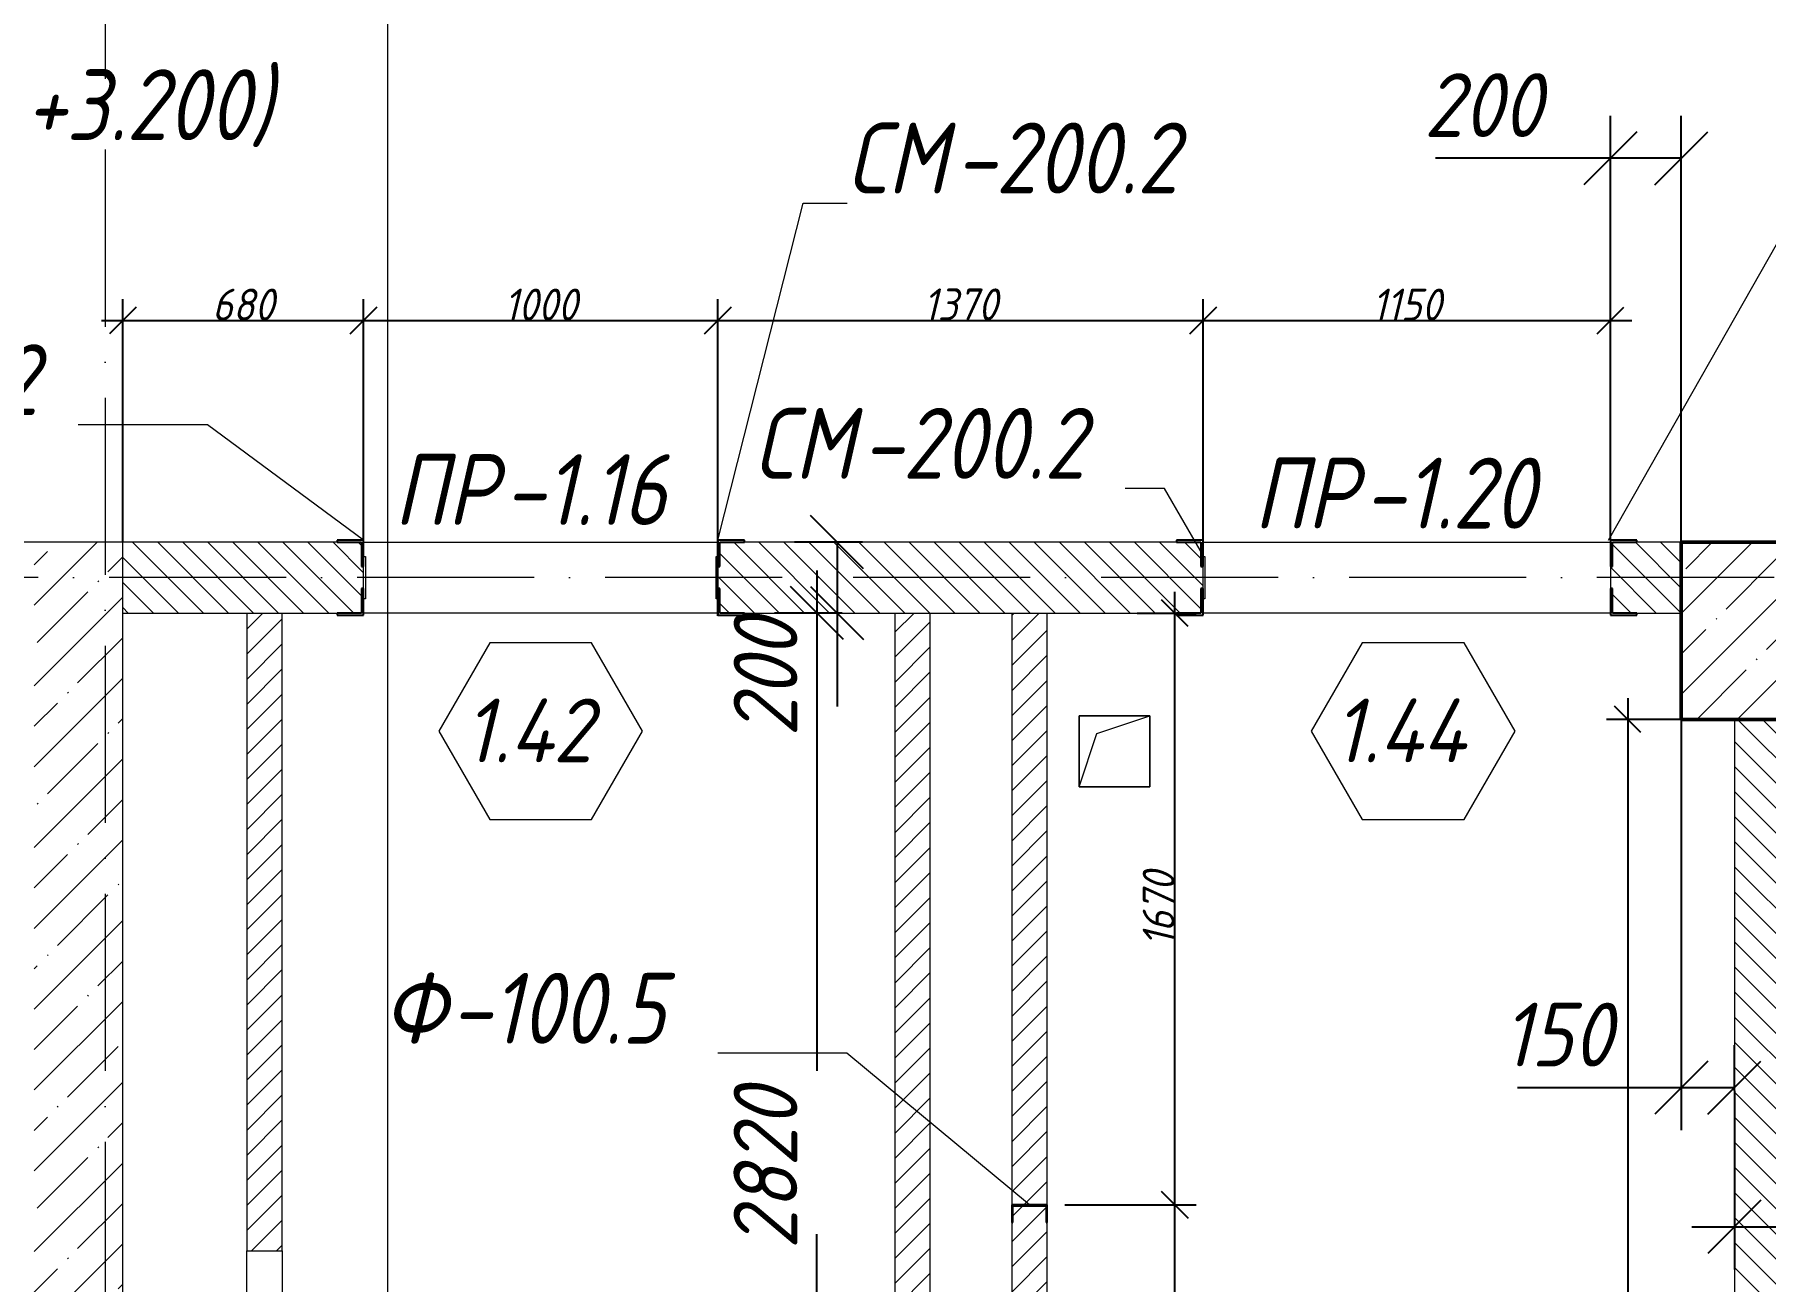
# Model space of a CAD drawing. Header units: millimetres. Extents: x -401725 to 250493, y 305116 to 802890.
# Drawn here: x -161949 to -157063, y 605811 to 609330 of the extents above; entities that cross this region are included whole.
import ezdxf

# ---------------------------------------------------------------- set-up
doc = ezdxf.new("R2010")
doc.units = ezdxf.units.MM
doc.linetypes.add('50_200_ШТРИХ_1Т_ш5_п1_п1_', pattern=[700, 500, -100, 0, -100])
for name, color, linetype, lineweight in [('A-____-____-DIMS', 7, 'Continuous', 9), ('A-DOOR-____-IDEN', 7, 'Continuous', 9), ('A-FLOR-____-OTLN', 7, 'Continuous', 9), ('A-GENM-____-IDEN', 7, 'Continuous', 9), ('A-GENM-____-MCUT', 7, 'Continuous', 25), ('A-GENM-____-OTLN', 7, 'Continuous', 9), ('A-GENM-____-OTLN-1', 7, 'Continuous', 25), ('A-WALL-____-MCUT-3', 7, 'Continuous', 9), ('A-WALL-FNSH-MCUT-1', 7, 'Continuous', 9), ('G-____-____-TEXT', 7, 'Continuous', 9), ('S-COLS-____-MCUT', 7, 'Continuous', 50), ('S-COLS-____-OTLN', 7, 'Continuous', 9), ('S-GRID-____-OTLN-1', 7, '50_200_ШТРИХ_1Т_ш5_п1_п1_', 9)]:
    doc.layers.add(name, color=color, linetype=linetype, lineweight=lineweight)
for name, color, linetype, lineweight, true_color in [('A-WALL-____-MCUT-4', 7, 'Continuous', 13, 0x000000), ('A-WALL-____-PATT-2', 7, 'Continuous', 9, 0x787878), ('A-WALL-____-PATT-3', 9, 'Continuous', 9, 0x808080), ('A-WALL-____-PATT-4', 9, 'Continuous', 9, 0x808080), ('I-WALL-____-OTLN-1', 7, 'Continuous', 9, 0x000000), ('I-WALL-____-OTLN-2', 7, 'Continuous', 9, 0x000000)]:
    doc.layers.add(name, color=color, linetype=linetype, lineweight=lineweight, true_color=true_color)
doc.styles.add('ISOCPEUR_I_10', font='isocpeui.ttf', dxfattribs={"width": 0.9, "height": 180})
doc.styles.add('ISOCPEUR_I_14', font='isocpeui.ttf', dxfattribs={"width": 0.9, "height": 180})
doc.styles.add('ISOCPEUR_I_2', font='isocpeui.ttf', dxfattribs={"width": 0.85, "height": 2.3})
doc.styles.add('ISOCPEUR_I_7', font='isocpeui.ttf', dxfattribs={"width": 0.9, "height": 90})
doc.dimstyles.new('ISO-1_8_0_9К_СРЕДНИЙ_Кладочные_2', dxfattribs={"dimscale": 304.8, "dimtxt": 89.638306, "dimasz": 0.246063, "dimexe": 0.19685, "dimexo": 0, "dimgap": 0, "dimtad": 1, "dimdec": 3, "dimrnd": 0.001, "dimdsep": 46, "dimtxsty": 'ISOCPEUR_I_7', "dimblk1": 'OBLIQUE', "dimblk2": 'OBLIQUE', "dimsah": 1, "dimcen": 0.09, "dimdle": 0.19685, "dimazin": 0, "dimtfac": 1, "dimtdec": 4, "dimtix": 1, "dimtmove": 1, "dimatfit": 3, "dimfxl": 1, "dimtvp": 1, "dimtolj": 1, "dimtzin": 0, "dimarcsym": 2})
doc.dimstyles.new('ISO-1_8_0_9К_СРЕДНИЙ_Кладочные_3', dxfattribs={"dimscale": 304.8, "dimtxt": 179.276612, "dimasz": 0.492126, "dimexe": 0.393701, "dimexo": 0, "dimgap": 0, "dimtad": 1, "dimdec": 3, "dimrnd": 0.001, "dimdsep": 46, "dimtxsty": 'ISOCPEUR_I_10', "dimblk1": 'OBLIQUE', "dimblk2": 'OBLIQUE', "dimsah": 1, "dimcen": 0.09, "dimdle": 0.393701, "dimazin": 0, "dimtfac": 1, "dimtdec": 4, "dimtix": 1, "dimtmove": 0, "dimatfit": 3, "dimfxl": 1, "dimtvp": 1, "dimtolj": 1, "dimtzin": 0, "dimarcsym": 2})
doc.dimstyles.new('ISO-1_8_0_9К_СРЕДНИЙ_Кладочные_4', dxfattribs={"dimscale": 304.8, "dimtxt": 179.276612, "dimasz": 0.492126, "dimexe": 0.393701, "dimexo": 0, "dimgap": 0, "dimtad": 1, "dimdec": 3, "dimrnd": 0.001, "dimdsep": 46, "dimtxsty": 'ISOCPEUR_I_10', "dimblk1": 'OBLIQUE', "dimblk2": 'OBLIQUE', "dimsah": 1, "dimcen": 0.09, "dimdle": 0.393701, "dimazin": 0, "dimtfac": 1, "dimtdec": 4, "dimtix": 1, "dimtmove": 1, "dimatfit": 3, "dimfxl": 1, "dimtvp": 1, "dimtolj": 1, "dimtzin": 0, "dimarcsym": 2})
pattern_1 = [(135, (-175000.736, 544716.51), (-35.35534, -35.35534), [])]
pattern_2 = [(45, (-175000.736, 544716.51), (-35.35534, 35.35534), [])]

# ---------------------------------------------------------------- blocks, each defined once
blk = doc.blocks.new('BSC_Колонна _Прямоугольная - 500х500-V44-АР1_Кладочный план 1 этажа в осях 1-64_Ю-ЯЯ')
at = {"layer": 'S-COLS-____-OTLN'}
h = blk.add_hatch(dxfattribs=at)
h.set_pattern_fill('FP_43', color=256, style=0, pattern_type=2)
h.set_pattern_definition([(45, (-17950, -62931.04), (-114.04925, 114.04925), []), (45, (-17835.95, -62931.04), (-114.04925, 114.04925), [201.613, -40.323, 3.353, -36.97])])
h.paths.add_polyline_path([(-250, -250), (250, -250), (250, 250), (-250, 250)], flags=0)
at = {"layer": 'S-COLS-____-MCUT'}
for p, q in [((250, 250), (-250, 250)), ((-250, 250), (-250, -250)), ((250, -250), (250, 250)), ((-250, -250), (250, -250))]:
    blk.add_line(p, q, dxfattribs=at)
blk = doc.blocks.new('Фахверк_СКБ_Уголок - 200_4010_1-27904659-АР1_Кладочный план 1 этажа в осях 1-64_Ю-ЯЯ')
at = {"layer": 'A-GENM-____-MCUT'}
for p, q in [((125, 156), (50, 156)), ((50, 156), (50, 150)), ((50, 150), (119, 150)), ((119, 150), (119, 81)), ((125, 81), (125, 156)), ((119, 81), (125, 81)), ((125, 19), (119, 19)), ((119, 19), (119, -50)), ((125, -56), (125, 19)), ((119, -50), (50, -50)), ((50, -50), (50, -56)), ((50, -56), (125, -56))]:
    blk.add_line(p, q, dxfattribs=at)
blk = doc.blocks.new('154_Фахверк_СКБ_Швеллер - Тип_100_4010-27789772-АР1_Кладочный план 1 этажа в осях 1-64_Ю-ЯЯ')
at = {"layer": 'A-GENM-____-MCUT'}
for p, q in [((175, 50), (125, 50)), ((125, 50), (125, -50)), ((175, 47), (175, 50)), ((128, 47), (175, 47)), ((128, -47), (128, 47)), ((175, -47), (128, -47)), ((175, -50), (175, -47)), ((125, -50), (175, -50))]:
    blk.add_line(p, q, dxfattribs=at)
blk = doc.blocks.new('154_Стойка_СКБ_Уголок - СМ-2230_200-28216496-АР1_Кладочный план 1 этажа в осях 1-64_Ю-ЯЯ')
at = {"layer": 'A-GENM-____-MCUT'}
for p, q in [((125, 156), (125, 81)), ((200, 156), (125, 156)), ((131, 81), (131, 150)), ((131, 150), (200, 150)), ((200, 150), (200, 156)), ((125, 81), (131, 81)), ((131, 19), (125, 19)), ((125, 19), (125, -56)), ((131, -50), (131, 19)), ((125, -56), (200, -56)), ((200, -50), (131, -50)), ((200, -56), (200, -50))]:
    blk.add_line(p, q, dxfattribs=at)
blk = doc.blocks.new('Стойка_Влож_Полоса боковая - Полоса-28213942-АР1_Кладочный план 1 этажа в осях 1-64_Ю-ЯЯ')
at = {"layer": 'A-GENM-____-OTLN'}
for p, q in [((-5, 60), (0, 60)), ((-5, -60), (-5, 60)), ((0, 31), (0, -31)), ((0, -60), (-5, -60))]:
    blk.add_line(p, q, dxfattribs=at)
blk = doc.blocks.new('AR_Отверстие прямоугольное _в плите_ - AR_Отверстие прямоугольное _в плите_-30459597-АР1_Кладочный план 1 этажа в осях 1-64_Ю-ЯЯ')
at = {"layer": 'A-GENM-____-OTLN'}
for p, q in [((100, 100), (-100, 100)), ((-100, 100), (-100, -100)), ((-50, 50), (100, 100)), ((100, -100), (100, 100)), ((-100, -100), (-50, 50)), ((-100, -100), (100, -100))]:
    blk.add_line(p, q, dxfattribs=at)
blk = doc.blocks.new('Марка проема - марка проема-27336095-АР1_Кладочный план 1 этажа в осях 1-64_Ю-ЯЯ')
at = {"layer": 'A-DOOR-____-IDEN'}
for p, q in [((-1.439, 0.159), (-2.877, -2.333)), ((1.439, 0.159), (-1.439, 0.159)), ((2.877, -2.333), (1.439, 0.159)), ((-2.877, -2.333), (-1.439, -4.825)), ((1.439, -4.825), (2.877, -2.333)), ((-1.439, -4.825), (1.439, -4.825))]:
    blk.add_line(p, q, dxfattribs=at)
blk = doc.blocks.new('_Oblique')
at = {"color": 0, "linetype": 'ByBlock', "lineweight": -2}
blk.add_line((-0.5, -0.5), (0.5, 0.5), dxfattribs=at)
blk = doc.blocks.new('*D12339')
at = {"layer": 'A-____-____-DIMS', "color": 0, "lineweight": -2, "transparency": 16777216}
for p, q in [((-161700.7, 607897.6), (-161700.7, 608583.2)), ((-161020.7, 607903.6), (-161020.7, 608583.2)), ((-161760.7, 608523.2), (-160960.7, 608523.2))]:
    blk.add_line(p, q, dxfattribs=at)
at = {"layer": 'Defpoints', "color": 0, "transparency": 16777216}
for p in [(-161020.7, 608523.2), (-161700.7, 607897.6), (-161020.7, 607903.6)]:
    blk.add_point(p, dxfattribs=at)
at = {"layer": 'A-____-____-DIMS', "color": 0, "lineweight": -2, "transparency": 16777216, "xscale": 75, "yscale": 75, "zscale": 75, "rotation": 180}
blk.add_blockref('_Oblique', (-161700.7, 608523.2), dxfattribs=at)
at = {"layer": 'A-____-____-DIMS', "color": 0, "lineweight": -2, "transparency": 16777216, "xscale": 75, "yscale": 75, "zscale": 75}
blk.add_blockref('_Oblique', (-161020.7, 608523.2), dxfattribs=at)
at = {"layer": 'A-____-____-DIMS', "color": 0, "transparency": 16777216, "insert": (-161360.7, 608568.2), "char_height": 90, "width": 409.578, "attachment_point": 5, "style": 'ISOCPEUR_I_7'}
blk.add_mtext('\\A1;680', dxfattribs=at)
blk = doc.blocks.new('*D12340')
at = {"layer": 'A-____-____-DIMS', "color": 0, "lineweight": -2, "transparency": 16777216}
for p, q in [((-161020.7, 607903.6), (-161020.7, 608583.2)), ((-160020.7, 607689.6), (-160020.7, 608583.2)), ((-161080.7, 608523.2), (-159960.7, 608523.2))]:
    blk.add_line(p, q, dxfattribs=at)
at = {"layer": 'Defpoints', "color": 0, "transparency": 16777216}
for p in [(-160020.7, 608523.2), (-161020.7, 607903.6), (-160020.7, 607689.6)]:
    blk.add_point(p, dxfattribs=at)
at = {"layer": 'A-____-____-DIMS', "color": 0, "lineweight": -2, "transparency": 16777216, "xscale": 75, "yscale": 75, "zscale": 75, "rotation": 180}
blk.add_blockref('_Oblique', (-161020.7, 608523.2), dxfattribs=at)
at = {"layer": 'A-____-____-DIMS', "color": 0, "lineweight": -2, "transparency": 16777216, "xscale": 75, "yscale": 75, "zscale": 75}
blk.add_blockref('_Oblique', (-160020.7, 608523.2), dxfattribs=at)
at = {"layer": 'A-____-____-DIMS', "color": 0, "transparency": 16777216, "insert": (-160520.7, 608568.2), "char_height": 90, "width": 504.733, "attachment_point": 5, "style": 'ISOCPEUR_I_7'}
blk.add_mtext('\\A1;1000', dxfattribs=at)
blk = doc.blocks.new('*D12341')
at = {"layer": 'A-____-____-DIMS', "color": 0, "lineweight": -2, "transparency": 16777216}
for p, q in [((-160020.7, 607689.6), (-160020.7, 608583.2)), ((-158650.7, 607903.6), (-158650.7, 608583.2)), ((-160080.7, 608523.2), (-158590.7, 608523.2))]:
    blk.add_line(p, q, dxfattribs=at)
at = {"layer": 'Defpoints', "color": 0, "transparency": 16777216}
for p in [(-158650.7, 608523.2), (-158650.7, 607903.6), (-160020.7, 607689.6)]:
    blk.add_point(p, dxfattribs=at)
at = {"layer": 'A-____-____-DIMS', "color": 0, "lineweight": -2, "transparency": 16777216, "xscale": 75, "yscale": 75, "zscale": 75, "rotation": 180}
blk.add_blockref('_Oblique', (-160020.7, 608523.2), dxfattribs=at)
at = {"layer": 'A-____-____-DIMS', "color": 0, "lineweight": -2, "transparency": 16777216, "xscale": 75, "yscale": 75, "zscale": 75}
blk.add_blockref('_Oblique', (-158650.7, 608523.2), dxfattribs=at)
at = {"layer": 'A-____-____-DIMS', "color": 0, "transparency": 16777216, "insert": (-159335.7, 608568.8), "char_height": 90, "width": 504.733, "attachment_point": 5, "style": 'ISOCPEUR_I_7'}
blk.add_mtext('\\A1;1370', dxfattribs=at)
blk = doc.blocks.new('*D12342')
at = {"layer": 'A-____-____-DIMS', "color": 0, "lineweight": -2, "transparency": 16777216}
for p, q in [((-158650.7, 607903.6), (-158650.7, 608583.2)), ((-157500.7, 607903.6), (-157500.7, 608583.2)), ((-158710.7, 608523.2), (-157440.7, 608523.2))]:
    blk.add_line(p, q, dxfattribs=at)
at = {"layer": 'Defpoints', "color": 0, "transparency": 16777216}
for p in [(-157500.7, 608523.2), (-158650.7, 607903.6), (-157500.7, 607903.6)]:
    blk.add_point(p, dxfattribs=at)
at = {"layer": 'A-____-____-DIMS', "color": 0, "lineweight": -2, "transparency": 16777216, "xscale": 75, "yscale": 75, "zscale": 75, "rotation": 180}
blk.add_blockref('_Oblique', (-158650.7, 608523.2), dxfattribs=at)
at = {"layer": 'A-____-____-DIMS', "color": 0, "lineweight": -2, "transparency": 16777216, "xscale": 75, "yscale": 75, "zscale": 75}
blk.add_blockref('_Oblique', (-157500.7, 608523.2), dxfattribs=at)
at = {"layer": 'A-____-____-DIMS', "color": 0, "transparency": 16777216, "insert": (-158075.7, 608568.2), "char_height": 90, "width": 463.361, "attachment_point": 5, "style": 'ISOCPEUR_I_7'}
blk.add_mtext('\\A1;1150', dxfattribs=at)
blk = doc.blocks.new('*D12343')
at = {"layer": 'A-____-____-DIMS', "color": 0, "lineweight": -2, "transparency": 16777216}
for p, q in [((-157500.7, 607903.6), (-157500.7, 609101.2)), ((-157300.7, 607897.6), (-157300.7, 609101.2)), ((-157500.7, 608981.2), (-157994.9, 608981.2)), ((-157300.7, 608981.2), (-157620.7, 608981.2))]:
    blk.add_line(p, q, dxfattribs=at)
at = {"layer": 'Defpoints', "color": 0, "transparency": 16777216}
for p in [(-157300.7, 608981.2), (-157500.7, 607903.6), (-157300.7, 607897.6)]:
    blk.add_point(p, dxfattribs=at)
at = {"layer": 'A-____-____-DIMS', "color": 0, "lineweight": -2, "transparency": 16777216, "xscale": 150, "yscale": 150, "zscale": 150, "rotation": 180}
blk.add_blockref('_Oblique', (-157500.7, 608981.2), dxfattribs=at)
at = {"layer": 'A-____-____-DIMS', "color": 0, "lineweight": -2, "transparency": 16777216, "xscale": 150, "yscale": 150, "zscale": 150}
blk.add_blockref('_Oblique', (-157300.7, 608981.2), dxfattribs=at)
at = {"layer": 'A-____-____-DIMS', "color": 0, "transparency": 16777216, "insert": (-158027.6, 609221.2), "char_height": 180, "width": 409.578, "attachment_point": 1, "line_spacing_factor": 1.149209, "style": 'ISOCPEUR_I_10'}
blk.add_mtext('\\A1;200', dxfattribs=at)
blk = doc.blocks.new('*D12344')
at = {"layer": 'A-____-____-DIMS', "color": 0, "lineweight": -2, "transparency": 16777216}
for p, q in [((-157451.9, 607457.6), (-157451.9, 603837.6)), ((-157150.7, 607397.6), (-157511.9, 607397.6)), ((-157156.7, 603897.6), (-157511.9, 603897.6))]:
    blk.add_line(p, q, dxfattribs=at)
at = {"layer": 'Defpoints', "color": 0, "transparency": 16777216}
for p in [(-157150.7, 607397.6), (-157451.9, 603897.6), (-157156.7, 603897.6)]:
    blk.add_point(p, dxfattribs=at)
at = {"layer": 'A-____-____-DIMS', "color": 0, "lineweight": -2, "transparency": 16777216, "xscale": 75, "yscale": 75, "zscale": 75}
for p, rotation in [((-157451.9, 607397.6), 90), ((-157451.9, 603897.6), 270)]:
    blk.add_blockref('_Oblique', p, dxfattribs=dict(at, rotation=rotation))
at = {"layer": 'A-____-____-DIMS', "color": 0, "transparency": 16777216, "insert": (-157496.9, 605647.6), "char_height": 90, "width": 546.104, "attachment_point": 5, "rotation": 90, "style": 'ISOCPEUR_I_7'}
blk.add_mtext('\\A1;3500', dxfattribs=at)
blk = doc.blocks.new('*D12469')
at = {"layer": 'A-____-____-DIMS', "color": 0, "lineweight": -2, "transparency": 16777216}
for p, q in [((-157300.7, 607397.6), (-157300.7, 606237.9)), ((-157150.7, 606348.8), (-157150.7, 606477.9)), ((-157300.7, 606357.9), (-157762.8, 606357.9)), ((-157150.7, 606357.9), (-157420.7, 606357.9))]:
    blk.add_line(p, q, dxfattribs=at)
at = {"layer": 'Defpoints', "color": 0, "transparency": 16777216}
for p in [(-157300.7, 607397.6), (-157150.7, 606357.9), (-157150.7, 606348.8)]:
    blk.add_point(p, dxfattribs=at)
at = {"layer": 'A-____-____-DIMS', "color": 0, "lineweight": -2, "transparency": 16777216, "xscale": 150, "yscale": 150, "zscale": 150, "rotation": 180}
blk.add_blockref('_Oblique', (-157300.7, 606357.9), dxfattribs=at)
at = {"layer": 'A-____-____-DIMS', "color": 0, "lineweight": -2, "transparency": 16777216, "xscale": 150, "yscale": 150, "zscale": 150}
blk.add_blockref('_Oblique', (-157150.7, 606357.9), dxfattribs=at)
at = {"layer": 'A-____-____-DIMS', "color": 0, "transparency": 16777216, "insert": (-157806.6, 606597.9), "char_height": 180, "width": 368.207, "attachment_point": 1, "line_spacing_factor": 1.149209, "style": 'ISOCPEUR_I_10'}
blk.add_mtext('\\A1;150', dxfattribs=at)
blk = doc.blocks.new('*D12470')
at = {"layer": 'A-____-____-DIMS', "color": 0, "lineweight": -2, "transparency": 16777216}
for p, q in [((-157150.7, 606348.8), (-157150.7, 605845.2)), ((-156950.7, 606348.8), (-156950.7, 605845.2)), ((-157270.7, 605965.2), (-156950.7, 605965.2)), ((-156950.7, 605965.2), (-156436.8, 605965.2))]:
    blk.add_line(p, q, dxfattribs=at)
at = {"layer": 'Defpoints', "color": 0, "transparency": 16777216}
for p in [(-157150.7, 606348.8), (-156950.7, 606348.8), (-156950.7, 605965.2)]:
    blk.add_point(p, dxfattribs=at)
at = {"layer": 'A-____-____-DIMS', "color": 0, "lineweight": -2, "transparency": 16777216, "xscale": 150, "yscale": 150, "zscale": 150, "rotation": 180}
blk.add_blockref('_Oblique', (-157150.7, 605965.2), dxfattribs=at)
at = {"layer": 'A-____-____-DIMS', "color": 0, "lineweight": -2, "transparency": 16777216, "xscale": 150, "yscale": 150, "zscale": 150}
blk.add_blockref('_Oblique', (-156950.7, 605965.2), dxfattribs=at)
at = {"layer": 'A-____-____-DIMS', "color": 0, "transparency": 16777216, "insert": (-156813.6, 606205.2), "char_height": 180, "width": 409.578, "attachment_point": 1, "line_spacing_factor": 1.149209, "style": 'ISOCPEUR_I_10'}
blk.add_mtext('\\A1;200', dxfattribs=at)
blk = doc.blocks.new('*D12486')
at = {"layer": 'A-____-____-DIMS', "color": 0, "lineweight": -2, "transparency": 16777216}
for p, q in [((-159740.9, 607817.6), (-159740.9, 606405.9)), ((-159670, 607697.6), (-159860.9, 607697.6)), ((-159740.9, 604757.6), (-159740.9, 605944.3)), ((-159847, 604877.6), (-159620.9, 604877.6))]:
    blk.add_line(p, q, dxfattribs=at)
at = {"layer": 'Defpoints', "color": 0, "transparency": 16777216}
for p in [(-159740.9, 607697.6), (-159670, 607697.6), (-159847, 604877.6)]:
    blk.add_point(p, dxfattribs=at)
at = {"layer": 'A-____-____-DIMS', "color": 0, "lineweight": -2, "transparency": 16777216, "xscale": 150, "yscale": 150, "zscale": 150}
for p, rotation in [((-159740.9, 607697.6), 90), ((-159740.9, 604877.6), 270)]:
    blk.add_blockref('_Oblique', p, dxfattribs=dict(at, rotation=rotation))
at = {"layer": 'A-____-____-DIMS', "color": 0, "transparency": 16777216, "insert": (-159976.1, 605902), "char_height": 180, "width": 546.104, "attachment_point": 1, "rotation": 90, "line_spacing_factor": 1.149209, "style": 'ISOCPEUR_I_10'}
blk.add_mtext('\\A1;2820', dxfattribs=at)
blk = doc.blocks.new('*D12487')
at = {"layer": 'A-____-____-DIMS', "color": 0, "lineweight": -2, "transparency": 16777216}
for p, q in [((-159611.8, 607897.6), (-159804, 607897.6)), ((-159684, 607897.6), (-159684, 607577.6)), ((-159670, 607697.6), (-159804, 607697.6)), ((-159684, 607697.6), (-159684, 607433.5))]:
    blk.add_line(p, q, dxfattribs=at)
at = {"layer": 'Defpoints', "color": 0, "transparency": 16777216}
for p in [(-159684, 607897.6), (-159611.8, 607897.6), (-159670, 607697.6)]:
    blk.add_point(p, dxfattribs=at)
at = {"layer": 'A-____-____-DIMS', "color": 0, "lineweight": -2, "transparency": 16777216, "xscale": 150, "yscale": 150, "zscale": 150}
for p, rotation in [((-159684, 607897.6), 90), ((-159684, 607697.6), 270)]:
    blk.add_blockref('_Oblique', p, dxfattribs=dict(at, rotation=rotation))
at = {"layer": 'A-____-____-DIMS', "color": 0, "transparency": 16777216, "insert": (-159976.1, 607348.7), "char_height": 180, "width": 409.578, "attachment_point": 1, "rotation": 90, "line_spacing_factor": 1.149209, "style": 'ISOCPEUR_I_10'}
blk.add_mtext('\\A1;200', dxfattribs=at)
blk = doc.blocks.new('*D12489')
at = {"layer": 'A-____-____-DIMS', "color": 0, "lineweight": -2, "transparency": 16777216}
for p, q in [((-158730.5, 604367.6), (-158730.5, 606087.6)), ((-159040.7, 606027.6), (-158670.5, 606027.6)), ((-158836.5, 604427.6), (-158670.5, 604427.6))]:
    blk.add_line(p, q, dxfattribs=at)
at = {"layer": 'Defpoints', "color": 0, "transparency": 16777216}
for p in [(-159040.7, 606027.6), (-158730.5, 606027.6), (-158836.5, 604427.6)]:
    blk.add_point(p, dxfattribs=at)
at = {"layer": 'A-____-____-DIMS', "color": 0, "lineweight": -2, "transparency": 16777216, "xscale": 75, "yscale": 75, "zscale": 75}
for p, rotation in [((-158730.5, 606027.6), 90), ((-158730.5, 604427.6), 270)]:
    blk.add_blockref('_Oblique', p, dxfattribs=dict(at, rotation=rotation))
at = {"layer": 'A-____-____-DIMS', "color": 0, "transparency": 16777216, "insert": (-158775.5, 605227.6), "char_height": 90, "width": 504.733, "attachment_point": 5, "rotation": 90, "style": 'ISOCPEUR_I_7'}
blk.add_mtext('\\A1;1600', dxfattribs=at)
blk = doc.blocks.new('*D12490')
at = {"layer": 'A-____-____-DIMS', "color": 0, "lineweight": -2, "transparency": 16777216}
for p, q in [((-158730.5, 605967.6), (-158730.5, 607757.6)), ((-158836.5, 607697.6), (-158670.5, 607697.6)), ((-159040.7, 606027.6), (-158670.5, 606027.6))]:
    blk.add_line(p, q, dxfattribs=at)
at = {"layer": 'Defpoints', "color": 0, "transparency": 16777216}
for p in [(-158836.5, 607697.6), (-158730.5, 607697.6), (-159040.7, 606027.6)]:
    blk.add_point(p, dxfattribs=at)
at = {"layer": 'A-____-____-DIMS', "color": 0, "lineweight": -2, "transparency": 16777216, "xscale": 75, "yscale": 75, "zscale": 75}
for p, rotation in [((-158730.5, 607697.6), 90), ((-158730.5, 606027.6), 270)]:
    blk.add_blockref('_Oblique', p, dxfattribs=dict(at, rotation=rotation))
at = {"layer": 'A-____-____-DIMS', "color": 0, "transparency": 16777216, "insert": (-158776.1, 606862.6), "char_height": 90, "width": 504.733, "attachment_point": 5, "rotation": 90, "style": 'ISOCPEUR_I_7'}
blk.add_mtext('\\A1;1670', dxfattribs=at)

msp = doc.modelspace()

# ---------------------------------------------------------------- hatches: boundary and pattern name
at = {"layer": 'A-WALL-____-PATT-2'}
h = msp.add_hatch(dxfattribs=at)
h.set_pattern_fill('FP_2', color=256, style=0, pattern_type=2)
h.set_pattern_definition([(45, (-175000.74, 544716.51), (-114.04925, 114.04925), []), (45, (-174886.69, 544716.51), (-114.04925, 114.04925), [201.612, -40.322, 3.353, -36.97])])
h.paths.add_polyline_path([(-161700.7357, 600397.5526), (-161700.7357, 607897.5526), (-161950.7357, 607897.5526), (-161950.7357, 600397.5526)], flags=0)
at = {"layer": 'A-WALL-____-PATT-3'}
h = msp.add_hatch(dxfattribs=at)
h.set_pattern_fill('FP_6', color=256, style=0, pattern_type=2)
h.set_pattern_definition(pattern_1)
h.paths.add_polyline_path([(-158725.7357, 607697.5526), (-158656.7357, 607697.5526), (-158656.7357, 607766.5526), (-158650.7357, 607766.5526), (-158650.7357, 607828.5526), (-158656.7357, 607828.5526), (-158656.7357, 607897.5526), (-160014.7357, 607897.5526), (-160014.7357, 607828.5526), (-160020.7357, 607828.5526), (-160020.7357, 607766.5526), (-160014.7357, 607766.5526), (-160014.7357, 607697.5526), (-159108.1003, 607697.5526)], flags=0)
h.paths.add_polyline_path([(-157300.7357, 607697.5526), (-157300.7357, 607897.5526), (-157494.7357, 607897.5526), (-157494.7357, 607828.5526), (-157500.7357, 607828.5526), (-157500.7357, 607766.5526), (-157494.7357, 607766.5526), (-157494.7357, 607697.5526), (-157340.636, 607697.5526)], flags=0)
h.paths.add_polyline_path([(-161026.7357, 607697.5526), (-161026.7357, 607766.5526), (-161020.7357, 607766.5526), (-161020.7357, 607828.5526), (-161026.7357, 607828.5526), (-161026.7357, 607897.5526), (-161700.7357, 607897.5526), (-161700.7357, 607697.5526), (-161095.7357, 607697.5526)], flags=0)
h = msp.add_hatch(dxfattribs=at)
h.set_pattern_fill('FP_6', color=256, style=0, pattern_type=2)
h.set_pattern_definition(pattern_1)
h.paths.add_polyline_path([(-156950.7357, 600397.5526), (-156950.7357, 603897.5526), (-157019.7357, 603897.5526), (-157019.7357, 603903.5526), (-156950.7357, 603903.5526), (-156950.7357, 607397.5526), (-157150.7357, 607397.5526), (-157150.7357, 603903.5526), (-157081.7357, 603903.5526), (-157081.7357, 603897.5526), (-157150.7357, 603897.5526), (-157150.7357, 600397.5526)], flags=0)
at = {"layer": 'A-WALL-____-PATT-4'}
h = msp.add_hatch(dxfattribs=at)
h.set_pattern_fill('FP_5', color=256, style=0, pattern_type=2)
h.set_pattern_definition(pattern_2)
h.paths.add_polyline_path([(-161250.7357, 600147.5526), (-161250.7357, 602097.5526), (-161253.7357, 602097.5526), (-161253.7357, 602144.5526), (-161347.7357, 602144.5526), (-161347.7357, 602097.5526), (-161350.7357, 602097.5526), (-161350.7357, 600147.5526)], flags=0)
h.paths.add_polyline_path([(-161350.7357, 602147.5526), (-161250.7357, 602147.5526), (-161250.7357, 605397.5526), (-161350.7357, 605397.5526), (-161350.7357, 603555.9544)], flags=0)
h.paths.add_polyline_path([(-161350.7357, 605897.5526), (-161250.7357, 605897.5526), (-161250.7357, 607697.5526), (-161350.7357, 607697.5526), (-161350.7357, 606784.9246)], flags=0)
h = msp.add_hatch(dxfattribs=at)
h.set_pattern_fill('FP_5', color=256, style=0, pattern_type=2)
h.set_pattern_definition(pattern_2)
h.paths.add_polyline_path([(-159520.7357, 604877.5526), (-159420.7357, 604877.5526), (-159420.7357, 607697.5526), (-159520.7357, 607697.5526), (-159520.7357, 605170.4395)], flags=0)
h = msp.add_hatch(dxfattribs=at)
h.set_pattern_fill('FP_5', color=256, style=0, pattern_type=2)
h.set_pattern_definition(pattern_2)
h.paths.add_polyline_path([(-159108.1003, 604427.5526), (-159090.7357, 604427.5526), (-159090.7357, 605977.5526), (-159093.7357, 605977.5526), (-159093.7357, 606024.5526), (-159187.7357, 606024.5526), (-159187.7357, 605977.5526), (-159190.7357, 605977.5526), (-159190.7357, 604427.5526)], flags=0)
h.paths.add_polyline_path([(-159187.7357, 606027.5526), (-159090.7357, 606027.5526), (-159090.7357, 607697.5526), (-159190.7357, 607697.5526), (-159190.7357, 606027.5526)], flags=0)

# ---------------------------------------------------------------- linework, layer by layer
at = {"layer": 'A-FLOR-____-OTLN'}
for p, q in [((-159000.7357, 607407.5526), (-158800.7357, 607407.5526)), ((-159000.7357, 607207.5526), (-159000.7357, 607407.5526)), ((-158800.7357, 607407.5526), (-158800.7357, 607207.5526)), ((-158800.7357, 607207.5526), (-159000.7357, 607207.5526))]:
    msp.add_line(p, q, dxfattribs=at)
at = {"layer": 'A-GENM-____-IDEN'}
for p, q in [((-160020.7357, 607903.5526), (-159779.2965, 608854.8339)), ((-159779.2965, 608854.8339), (-159655.8769, 608854.8339)), ((-157505.7357, 607903.5526), (-156957.8444, 608868.7592)), ((-161460.9178, 608229.1869), (-161826.0999, 608229.1869)), ((-161020.7357, 607903.5526), (-161460.9178, 608229.1869)), ((-158759.3366, 608049.5624), (-158870.4374, 608049.5624)), ((-158648.2357, 607857.5526), (-158759.3366, 608049.5624)), ((-159656.5068, 606455.0705), (-160020.7357, 606455.0705)), ((-159140.7357, 606027.5526), (-159656.5068, 606455.0705))]:
    msp.add_line(p, q, dxfattribs=at)
at = {"layer": 'A-WALL-____-MCUT-3'}
for p, q in [((-161700.7357, 607897.5526), (-162150.7357, 607897.5526)), ((-161700.7357, 600397.5526), (-161700.7357, 607897.5526))]:
    msp.add_line(p, q, dxfattribs=at)
at = {"layer": 'A-WALL-____-MCUT-4'}
for p, q in [((-161095.7357, 607897.5526), (-161700.7357, 607897.5526)), ((-158725.7357, 607897.5526), (-159945.7357, 607897.5526)), ((-157300.7357, 607897.5526), (-157425.7357, 607897.5526)), ((-157500.7357, 607828.5526), (-157500.7357, 607766.5526)), ((-161700.7357, 607697.5526), (-161095.7357, 607697.5526)), ((-159945.7357, 607697.5526), (-158725.7357, 607697.5526)), ((-157425.7357, 607697.5526), (-157300.7357, 607697.5526)), ((-157150.7357, 607397.5526), (-157150.7357, 603972.5526))]:
    msp.add_line(p, q, dxfattribs=at)
at = {"layer": 'A-WALL-FNSH-MCUT-1'}
for p, q in [((-161350.7357, 607697.5526), (-161350.7357, 605897.5526)), ((-161250.7357, 605897.5526), (-161250.7357, 607697.5526)), ((-159520.7357, 607697.5526), (-159520.7357, 604877.5526)), ((-159420.7357, 604777.5526), (-159420.7357, 607697.5526)), ((-159190.7357, 607697.5526), (-159190.7357, 606027.5526)), ((-159090.7357, 606027.5526), (-159090.7357, 607697.5526)), ((-159190.7357, 605977.5526), (-159190.7357, 604427.5526)), ((-159090.7357, 604427.5526), (-159090.7357, 605977.5526)), ((-161350.7357, 605897.5526), (-161250.7357, 605897.5526))]:
    msp.add_line(p, q, dxfattribs=at)
at = {"layer": 'G-____-____-TEXT'}
msp.add_line((-160952.0134, 604673.932), (-160952.0134, 609739.7906), dxfattribs=at)
at = {"layer": 'I-WALL-____-OTLN-1'}
for p, q in [((-161020.7357, 607897.5526), (-160020.7357, 607897.5526)), ((-158650.7357, 607897.5526), (-157500.7357, 607897.5526)), ((-160020.7357, 607697.5526), (-161020.7357, 607697.5526)), ((-157500.7357, 607697.5526), (-158650.7357, 607697.5526))]:
    msp.add_line(p, q, dxfattribs=at)
at = {"layer": 'I-WALL-____-OTLN-2'}
for p, q in [((-161350.7357, 605397.5526), (-161350.7357, 605897.5526)), ((-161250.7357, 605897.5526), (-161250.7357, 605397.5526))]:
    msp.add_line(p, q, dxfattribs=at)
at = {"layer": 'S-GRID-____-OTLN-1'}
for p, q in [((-161750.7357, 635609.362), (-161750.7357, 597608.0984)), ((-70926.3291, 607797.5526), (-179669.5059, 607797.5526))]:
    msp.add_line(p, q, dxfattribs=at)

# ---------------------------------------------------------------- block references
at = {"layer": 'A-DOOR-____-IDEN', "xscale": 99.99999999999993, "yscale": 99.99999999999993, "zscale": 99.99999999999993}
for p in [(-160520.7357, 607597.5526), (-158057.4973, 607597.5526)]:
    msp.add_blockref('Марка проема - марка проема-27336095-АР1_Кладочный план 1 этажа в осях 1-64_Ю-ЯЯ', p, dxfattribs=at)
at = {"layer": 'A-GENM-____-OTLN', "rotation": 180}
for p in [(-161020.7357, 607797.5526), (-158650.7357, 607797.5526)]:
    msp.add_blockref('Стойка_Влож_Полоса боковая - Полоса-28213942-АР1_Кладочный план 1 этажа в осях 1-64_Ю-ЯЯ', p, dxfattribs=at)
at = {"layer": 'A-GENM-____-OTLN'}
for name, p in [('Стойка_Влож_Полоса боковая - Полоса-28213942-АР1_Кладочный план 1 этажа в осях 1-64_Ю-ЯЯ', (-160020.7357, 607797.5526)), ('AR_Отверстие прямоугольное _в плите_ - AR_Отверстие прямоугольное _в плите_-30459597-АР1_Кладочный план 1 этажа в осях 1-64_Ю-ЯЯ', (-158900.7357, 607307.5526))]:
    msp.add_blockref(name, p, dxfattribs=at)
at = {"layer": 'A-GENM-____-OTLN-1'}
for name, p, rotation in [('154_Стойка_СКБ_Уголок - СМ-2230_200-28216496-АР1_Кладочный план 1 этажа в осях 1-64_Ю-ЯЯ', (-160895.7357, 607847.5526), 180), ('154_Стойка_СКБ_Уголок - СМ-2230_200-28216496-АР1_Кладочный план 1 этажа в осях 1-64_Ю-ЯЯ', (-158525.7357, 607847.5526), 180), ('Фахверк_СКБ_Уголок - 200_4010_1-27904659-АР1_Кладочный план 1 этажа в осях 1-64_Ю-ЯЯ', (-157375.7357, 607847.5526), 180), ('154_Фахверк_СКБ_Швеллер - Тип_100_4010-27789772-АР1_Кладочный план 1 этажа в осях 1-64_Ю-ЯЯ', (-159140.7357, 606152.5526), 270.0000000000001)]:
    msp.add_blockref(name, p, dxfattribs=dict(at, rotation=rotation))
msp.add_blockref('154_Стойка_СКБ_Уголок - СМ-2230_200-28216496-АР1_Кладочный план 1 этажа в осях 1-64_Ю-ЯЯ', (-160145.7357, 607747.5526), dxfattribs=at)
at = {"layer": 'S-COLS-____-OTLN'}
msp.add_blockref('BSC_Колонна _Прямоугольная - 500х500-V44-АР1_Кладочный план 1 этажа в осях 1-64_Ю-ЯЯ', (-157050.7357, 607647.5526), dxfattribs=at)

# ---------------------------------------------------------------- texts
at = {"layer": 'A-DOOR-____-IDEN', "attachment_point": 1}
for s, insert, char_height, width, style in [('ПР', (-160934.9561, 608146.0721), 200, 375.18975, 'ISOCPEUR_I_2'), ('-1.16', (-160625.3936, 608146.0721), 200, 620.506125, 'ISOCPEUR_I_2'), ('ПР', (-158507.5061, 608136.0721), 200, 375.18975, 'ISOCPEUR_I_2'), ('-1.20', (-158197.9436, 608136.0721), 200, 663.79725, 'ISOCPEUR_I_2'), ('1.42', (-160736.9248, 607456.3721), 180, 476.202375, 'ISOCPEUR_I_14'), ('1.44', (-158282.6864, 607456.3721), 180, 497.847937, 'ISOCPEUR_I_14')]:
    msp.add_mtext(s, dxfattribs=dict(at, insert=insert, char_height=char_height, width=width, style=style))
at = {"layer": 'A-GENM-____-IDEN', "char_height": 200, "attachment_point": 1, "style": 'ISOCPEUR_I_2'}
for s, insert, width in [('СМ', (-159655.8769, 609081.9501), 367.974562), ('-200.2', (-159352.2675, 609081.9501), 865.8225), ('-200.2', (-162570.5092, 608456.3031), 865.8225), ('СМ', (-159918.456, 608276.6786), 367.974562), ('-200.2', (-159614.8466, 608276.6786), 865.8225), ('\\fISOCPEUR|b0|i1|c204|p34|;\\W.9;Ф', (-160967.2924, 606682.1866), 230.886), ('-100.5', (-160776.7924, 606682.1866), 822.531375)]:
    msp.add_mtext(s, dxfattribs=dict(at, insert=insert, width=width))
at = {"layer": 'G-____-____-TEXT', "insert": (-162084.413, 609232.2802), "char_height": 200, "width": 1096.7085, "attachment_point": 1, "style": 'ISOCPEUR_I_2'}
msp.add_mtext(' +3.200)', dxfattribs=at)

# ---------------------------------------------------------------- dimensions: what is measured, and where the dimension line sits
at = {"layer": 'A-____-____-DIMS'}
for base, p1, p2, override, picture, middle in [((-157300.7357, 608981.2334), (-157500.7357, 607903.5526), (-157300.7357, 607897.5526), {"dimpost": '<>', "dimfxl": 200.08998}, '*D12343', (-157822.7994, 608981.2334)), ((-157150.7357, 606357.8966), (-157300.7357, 607397.5526), (-157150.7357, 606348.8005), {"dimpost": '<>', "dimfxl": 1059.424768}, '*D12469', (-157622.5293, 606357.8966)), ((-156950.7357, 605965.1718), (-157150.7357, 606348.8005), (-156950.7357, 606348.8005), {"dimpost": '<>', "dimfxl": 200}, '*D12470', (-156608.8295, 605965.1718))]:
    dim = msp.add_linear_dim(base=base, p1=p1, p2=p2, dimstyle='ISO-1_8_0_9К_СРЕДНИЙ_Кладочные_3', override=override, dxfattribs=at)
    dim.commit()
    dim.dimension.update_dxf_attribs({"geometry": picture, "text_midpoint": middle, "dimtype": 160})
for base, p1, p2, override, picture, middle in [((-161020.7357, 608523.1831), (-161700.7357, 607897.5526), (-161020.7357, 607903.5526), {"dimpost": '<>', "dimfxl": 680.02647}, '*D12339', (-161360.7357, 608568.1831)), ((-160020.7357, 608523.1831), (-161020.7357, 607903.5526), (-160020.7357, 607689.619), {"dimpost": '<>', "dimfxl": 1022.627781}, '*D12340', (-160520.7357, 608568.1831)), ((-158650.7357, 608523.1831), (-160020.7357, 607689.619), (-158650.7357, 607903.5526), {"dimpost": '<>', "dimfxl": 1386.602891}, '*D12341', (-159335.7357, 608568.7626)), ((-157500.7357, 608523.1831), (-158650.7357, 607903.5526), (-157500.7357, 607903.5526), {"dimpost": '<>', "dimfxl": 1150}, '*D12342', (-158075.7357, 608568.1831))]:
    dim = msp.add_linear_dim(base=base, p1=p1, p2=p2, dimstyle='ISO-1_8_0_9К_СРЕДНИЙ_Кладочные_2', override=override, dxfattribs=at)
    dim.commit()
    dim.dimension.update_dxf_attribs({"geometry": picture, "text_midpoint": middle})
for base, p1, p2, dimstyle, override, picture, middle in [((-159683.9994, 607897.5526), (-159670.035, 607697.5526), (-159611.8003, 607897.5526), 'ISO-1_8_0_9К_СРЕДНИЙ_Кладочные_3', {"dimpost": '<>', "dimfxl": 208.305724}, '*D12487', (-159856.063, 607433.5346)), ((-159740.901, 607697.5526), (-159846.967, 604877.5526), (-159670.035, 607697.5526), 'ISO-1_8_0_9К_СРЕДНИЙ_Кладочные_4', {"dimpost": '<>', "dimfxl": 2825.545071}, '*D12486', (-159856.063, 606175.0806))]:
    dim = msp.add_linear_dim(base=base, p1=p1, p2=p2, angle=90, dimstyle=dimstyle, override=override, dxfattribs=at)
    dim.commit()
    dim.dimension.update_dxf_attribs({"geometry": picture, "text_midpoint": middle, "dimtype": 160, "text_rotation": 90})
for base, p1, p2, override, picture, middle in [((-158730.4797, 607697.5526), (-159040.7357, 606027.5526), (-158836.5457, 607697.5526), {"dimpost": '<>', "dimfxl": 1682.436792}, '*D12490', (-158776.0592, 606862.5526)), ((-157451.9103, 603897.5526), (-157150.7357, 607397.5526), (-157156.7357, 603897.5526), {"dimpost": '<>', "dimfxl": 3500.005143}, '*D12344', (-157496.9103, 605647.5526)), ((-158730.4797, 606027.5526), (-158836.5457, 604427.5526), (-159040.7357, 606027.5526), {"dimpost": '<>', "dimfxl": 1612.976614}, '*D12489', (-158775.4797, 605227.5526))]:
    dim = msp.add_linear_dim(base=base, p1=p1, p2=p2, angle=90, dimstyle='ISO-1_8_0_9К_СРЕДНИЙ_Кладочные_2', override=override, dxfattribs=at)
    dim.commit()
    dim.dimension.update_dxf_attribs({"geometry": picture, "text_midpoint": middle})

doc.saveas('drawing.dxf')
